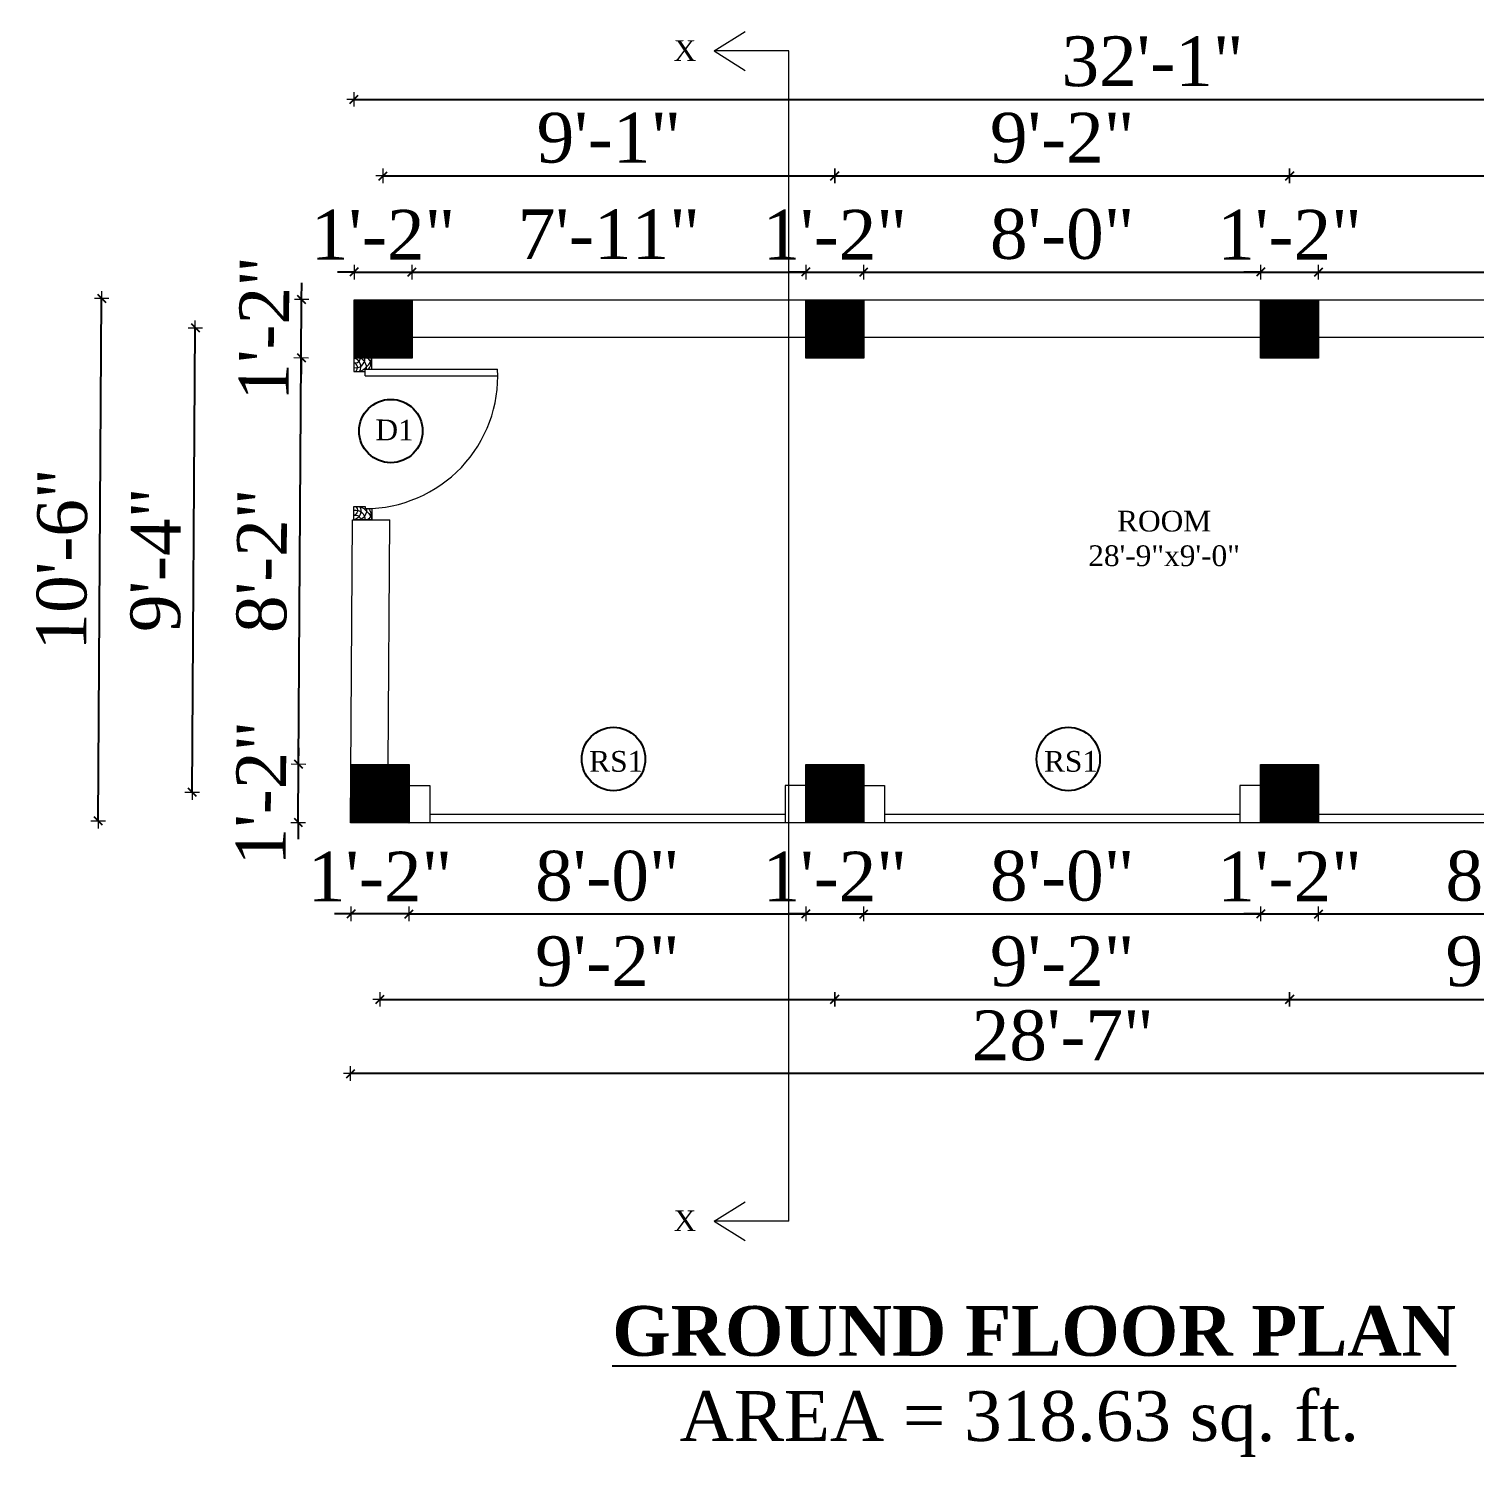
# Model space of a CAD drawing. Header units: inches. Extents: x 4069 to 291496, y -47643 to 12535.
# Drawn here: x 24234.8 to 24583.2, y 1336.8 to 1681 of the extents above; entities that cross this region are included whole.
import ezdxf

# ---------------------------------------------------------------- set-up
doc = ezdxf.new("R2010")
doc.units = ezdxf.units.IN
doc.header["$LTSCALE"] = 5
doc.header["$MEASUREMENT"] = 0
for name, color, linetype, lineweight in [('A-WALL', 7, 'Continuous', 9), ('Dimension', 7, 'Continuous', 18), ('DOOR', 62, 'Continuous', 0)]:
    doc.layers.add(name, color=color, linetype=linetype, lineweight=lineweight)
doc.layers.add('dim line', color=7, linetype='Continuous', lineweight=15, true_color=0xfab2b2)
doc.layers.add('TEXT', color=6, linetype='Continuous')
doc.layers.add('WALL', color=7, linetype='Continuous')
doc.styles.add('ordinary', font='times.ttf')
doc.dimstyles.new('Copy of 96', dxfattribs={"dimtxt": 7, "dimasz": 4, "dimexe": 0.5, "dimexo": 0.5, "dimgap": 3, "dimtad": 1, "dimdec": 1, "dimzin": 11, "dimdsep": 46, "dimlunit": 4, "dimtxsty": 'ordinary', "dimblk": 'OBLIQUE', "dimcen": 0.09, "dimse1": 1, "dimse2": 1, "dimclrt": 6, "dimazin": 0, "dimtfac": 1, "dimtdec": 1, "dimtix": 1, "dimtmove": 2, "dimatfit": 3, "dimldrblk": 'leader', "dimfxl": 0.5, "dimfxlon": 1, "dimtolj": 1, "dimtzin": 0, "dimarcsym": 0})

# ---------------------------------------------------------------- blocks, each defined once
blk = doc.blocks.new('A$C27B36B59')
at = {"layer": 'DOOR'}
for p, q in [((0, 4), (0, 0)), ((2.5, 4), (0, 4)), ((2.5, 2.5), (2.5, 4)), ((0, 0), (3, 0)), ((3, 2.5), (2.5, 2.5)), ((3, 0), (3, 2.5))]:
    blk.add_line(p, q, dxfattribs=at)
for centre, radius, start, end in [((-1.4, -0.54), 4.75, 22.1411, 72.838), ((1.34, 2.09), 1.64, 45.138, 144.8948), ((2.21, 0.3), 2.49, 83.3149, 152.658), ((0.13, 0.37), 2.05, 349.4875, 93.6805), ((1.96, -0.47), 2.01, 58.7447, 166.495), ((-0.06, 0.32), 1.13, 343.542, 86.947), ((2.08, -0.4), 1.17, 38.2816, 160.1519)]:
    blk.add_arc(centre, radius, start, end, dxfattribs=at)
blk = doc.blocks.new('D2')
at = {"layer": 'DOOR'}
for p, q in [((74473.95, 24047.59), (74473.95, 24018.09)), ((74473.95, 24047.59), (74475.45, 24047.59)), ((74475.45, 24047.59), (74475.45, 24018.13))]:
    blk.add_line(p, q, dxfattribs=at)
blk.add_arc((74473.95, 24047.59), 29.5, 180, 272.9146, dxfattribs=at)
at = {"layer": 'DOOR', "xscale": -1, "rotation": 180}
blk.add_blockref('A$C27B36B59', (74441.95, 24050.09), dxfattribs=at)
at = {"layer": 'DOOR', "rotation": 180}
blk.add_blockref('A$C27B36B59', (74477.95, 24050.09), dxfattribs=at)
blk = doc.blocks.new('oblique')
at = {"color": 0, "lineweight": -2}
blk.add_line((0.25, 0.25), (-0.25, -0.25), dxfattribs=at)
at = {"layer": 'dim line', "lineweight": 9}
for p, q in [((-0.4375, 0), (0.4375, 0)), ((0, 0.4375), (0, -0.4375))]:
    blk.add_line(p, q, dxfattribs=at)
blk = doc.blocks.new('*D265')
at = {"layer": 'A-WALL', "color": 0, "lineweight": -2, "ltscale": 50, "transparency": 16777216}
for p, q in [((24312.46, 1467.75), (24308.46, 1467.75)), ((24326.46, 1467.75), (24312.46, 1467.75)), ((24326.46, 1467.75), (24330.46, 1467.75))]:
    blk.add_line(p, q, dxfattribs=at)
at = {"layer": 'Defpoints', "color": 0, "ltscale": 50, "transparency": 16777216}
for p in [(24312.46, 1489.72, -58.17), (24326.46, 1489.72, -58.17), (24312.46, 1467.75)]:
    blk.add_point(p, dxfattribs=at)
at = {"layer": 'A-WALL', "color": 0, "lineweight": -2, "ltscale": 50, "transparency": 16777216, "xscale": 4, "yscale": 4, "zscale": 4}
blk.add_blockref('oblique', (24312.46, 1467.75), dxfattribs=at)
at = {"layer": 'A-WALL', "color": 0, "lineweight": -2, "ltscale": 50, "transparency": 16777216, "xscale": 4, "yscale": 4, "zscale": 4, "rotation": 180}
blk.add_blockref('oblique', (24326.46, 1467.75), dxfattribs=at)
at = {"layer": 'A-WALL', "color": 6, "ltscale": 50, "transparency": 16777216, "insert": (24319.46, 1476.75), "char_height": 12, "attachment_point": 5, "style": 'ordinary'}
blk.add_mtext('\\A1;1\'-2"', dxfattribs=at)
blk = doc.blocks.new('_OBLIQUE')
at = {"color": 0, "linetype": 'ByBlock'}
blk.add_line((-0.5, -0.5), (0.5, 0.5), dxfattribs=at)
blk = doc.blocks.new('leader')
at = {"layer": 'Dimension'}
for p, q in [((0, -4.328), (0, 4.328)), ((-4.424, 0), (4.424, 0))]:
    blk.add_line(p, q, dxfattribs=at)
blk = doc.blocks.new('*D266')
at = {"layer": 'A-WALL', "color": 0, "lineweight": -2, "ltscale": 5, "transparency": 16777216}
blk.add_line((24326.46, 1467.75), (24422.08, 1467.75), dxfattribs=at)
at = {"layer": 'Defpoints', "color": 0, "ltscale": 5, "transparency": 16777216}
for p in [(24326.46, 1489.72, -58.17), (24422.08, 1489.72, -58.17), (24422.08, 1467.75)]:
    blk.add_point(p, dxfattribs=at)
at = {"layer": 'A-WALL', "color": 0, "lineweight": -2, "ltscale": 5, "transparency": 16777216, "xscale": 4, "yscale": 4, "zscale": 4, "rotation": 180}
blk.add_blockref('oblique', (24326.46, 1467.75), dxfattribs=at)
at = {"layer": 'A-WALL', "color": 0, "lineweight": -2, "ltscale": 5, "transparency": 16777216, "xscale": 4, "yscale": 4, "zscale": 4}
blk.add_blockref('oblique', (24422.08, 1467.75), dxfattribs=at)
at = {"layer": 'A-WALL', "color": 6, "ltscale": 5, "transparency": 16777216, "insert": (24374.27, 1476.85), "char_height": 12, "attachment_point": 5, "style": 'ordinary'}
blk.add_mtext('\\A1;8\'-0"', dxfattribs=at)
blk = doc.blocks.new('*D267')
at = {"layer": 'A-WALL', "color": 0, "lineweight": -2, "ltscale": 5, "transparency": 16777216}
for p, q in [((24422.08, 1467.75), (24418.08, 1467.75)), ((24422.08, 1467.75), (24436.08, 1467.75)), ((24436.08, 1467.75), (24440.08, 1467.75))]:
    blk.add_line(p, q, dxfattribs=at)
at = {"layer": 'Defpoints', "color": 0, "ltscale": 5, "transparency": 16777216}
for p in [(24422.08, 1489.72, -58.17), (24436.08, 1489.72, -58.17), (24436.08, 1467.75)]:
    blk.add_point(p, dxfattribs=at)
at = {"layer": 'A-WALL', "color": 0, "lineweight": -2, "ltscale": 5, "transparency": 16777216, "xscale": 4, "yscale": 4, "zscale": 4}
blk.add_blockref('oblique', (24422.08, 1467.75), dxfattribs=at)
at = {"layer": 'A-WALL', "color": 0, "lineweight": -2, "ltscale": 5, "transparency": 16777216, "xscale": 4, "yscale": 4, "zscale": 4, "rotation": 180}
blk.add_blockref('oblique', (24436.08, 1467.75), dxfattribs=at)
at = {"layer": 'A-WALL', "color": 6, "ltscale": 5, "transparency": 16777216, "insert": (24429.08, 1476.75), "char_height": 12, "attachment_point": 5, "style": 'ordinary'}
blk.add_mtext('\\A1;1\'-2"', dxfattribs=at)
blk = doc.blocks.new('*D268')
at = {"layer": 'A-WALL', "color": 0, "lineweight": -2, "ltscale": 5, "transparency": 16777216}
blk.add_line((24436.08, 1467.75), (24531.7, 1467.75), dxfattribs=at)
at = {"layer": 'Defpoints', "color": 0, "ltscale": 5, "transparency": 16777216}
for p in [(24436.08, 1489.72, -58.17), (24531.7, 1489.72, -58.17), (24531.7, 1467.75)]:
    blk.add_point(p, dxfattribs=at)
at = {"layer": 'A-WALL', "color": 0, "lineweight": -2, "ltscale": 5, "transparency": 16777216, "xscale": 4, "yscale": 4, "zscale": 4, "rotation": 180}
blk.add_blockref('oblique', (24436.08, 1467.75), dxfattribs=at)
at = {"layer": 'A-WALL', "color": 0, "lineweight": -2, "ltscale": 5, "transparency": 16777216, "xscale": 4, "yscale": 4, "zscale": 4}
blk.add_blockref('oblique', (24531.7, 1467.75), dxfattribs=at)
at = {"layer": 'A-WALL', "color": 6, "ltscale": 5, "transparency": 16777216, "insert": (24483.89, 1476.85), "char_height": 12, "attachment_point": 5, "style": 'ordinary'}
blk.add_mtext('\\A1;8\'-0"', dxfattribs=at)
blk = doc.blocks.new('*D269')
at = {"layer": 'A-WALL', "color": 0, "lineweight": -2, "ltscale": 5, "transparency": 16777216}
for p, q in [((24531.7, 1467.75), (24527.7, 1467.75)), ((24531.7, 1467.75), (24545.7, 1467.75)), ((24545.7, 1467.75), (24549.7, 1467.75))]:
    blk.add_line(p, q, dxfattribs=at)
at = {"layer": 'Defpoints', "color": 0, "ltscale": 5, "transparency": 16777216}
for p in [(24531.7, 1489.72, -58.17), (24545.7, 1489.72, -58.17), (24545.7, 1467.75)]:
    blk.add_point(p, dxfattribs=at)
at = {"layer": 'A-WALL', "color": 0, "lineweight": -2, "ltscale": 5, "transparency": 16777216, "xscale": 4, "yscale": 4, "zscale": 4}
blk.add_blockref('oblique', (24531.7, 1467.75), dxfattribs=at)
at = {"layer": 'A-WALL', "color": 0, "lineweight": -2, "ltscale": 5, "transparency": 16777216, "xscale": 4, "yscale": 4, "zscale": 4, "rotation": 180}
blk.add_blockref('oblique', (24545.7, 1467.75), dxfattribs=at)
at = {"layer": 'A-WALL', "color": 6, "ltscale": 5, "transparency": 16777216, "insert": (24538.7, 1476.75), "char_height": 12, "attachment_point": 5, "style": 'ordinary'}
blk.add_mtext('\\A1;1\'-2"', dxfattribs=at)
blk = doc.blocks.new('*D270')
at = {"layer": 'A-WALL', "color": 0, "lineweight": -2, "ltscale": 5, "transparency": 16777216}
blk.add_line((24545.7, 1467.75), (24641.7, 1467.75), dxfattribs=at)
at = {"layer": 'Defpoints', "color": 0, "ltscale": 5, "transparency": 16777216}
for p in [(24545.7, 1489.72, -58.17), (24641.7, 1489.72), (24641.7, 1467.75)]:
    blk.add_point(p, dxfattribs=at)
at = {"layer": 'A-WALL', "color": 0, "lineweight": -2, "ltscale": 5, "transparency": 16777216, "xscale": 4, "yscale": 4, "zscale": 4, "rotation": 180}
blk.add_blockref('oblique', (24545.7, 1467.75), dxfattribs=at)
at = {"layer": 'A-WALL', "color": 0, "lineweight": -2, "ltscale": 5, "transparency": 16777216, "xscale": 4, "yscale": 4, "zscale": 4}
blk.add_blockref('oblique', (24641.7, 1467.75), dxfattribs=at)
at = {"layer": 'A-WALL', "color": 6, "ltscale": 5, "transparency": 16777216, "insert": (24593.7, 1476.85), "char_height": 12, "attachment_point": 5, "style": 'ordinary'}
blk.add_mtext('\\A1;8\'-0"', dxfattribs=at)
blk = doc.blocks.new('*D272')
at = {"layer": 'A-WALL', "color": 0, "lineweight": -2, "ltscale": 5, "transparency": 16777216}
blk.add_line((24319.46, 1447.15), (24429.08, 1447.15), dxfattribs=at)
at = {"layer": 'Defpoints', "color": 0, "ltscale": 5, "transparency": 16777216}
for p in [(24319.46, 1496.72, -58.17), (24429.08, 1496.72, -58.17), (24429.08, 1447.15)]:
    blk.add_point(p, dxfattribs=at)
at = {"layer": 'A-WALL', "color": 0, "lineweight": -2, "ltscale": 5, "transparency": 16777216, "xscale": 4, "yscale": 4, "zscale": 4, "rotation": 180}
blk.add_blockref('oblique', (24319.46, 1447.15), dxfattribs=at)
at = {"layer": 'A-WALL', "color": 0, "lineweight": -2, "ltscale": 5, "transparency": 16777216, "xscale": 4, "yscale": 4, "zscale": 4}
blk.add_blockref('oblique', (24429.08, 1447.15), dxfattribs=at)
at = {"layer": 'A-WALL', "color": 6, "ltscale": 5, "transparency": 16777216, "insert": (24374.27, 1456.27), "char_height": 12, "attachment_point": 5, "style": 'ordinary'}
blk.add_mtext('\\A1;9\'-2"', dxfattribs=at)
blk = doc.blocks.new('*D273')
at = {"layer": 'A-WALL', "color": 0, "lineweight": -2, "ltscale": 5, "transparency": 16777216}
blk.add_line((24429.08, 1447.15), (24538.7, 1447.15), dxfattribs=at)
at = {"layer": 'Defpoints', "color": 0, "ltscale": 5, "transparency": 16777216}
for p in [(24429.08, 1496.72, -58.17), (24538.7, 1496.72, -58.17), (24538.7, 1447.15)]:
    blk.add_point(p, dxfattribs=at)
at = {"layer": 'A-WALL', "color": 0, "lineweight": -2, "ltscale": 5, "transparency": 16777216, "xscale": 4, "yscale": 4, "zscale": 4, "rotation": 180}
blk.add_blockref('oblique', (24429.08, 1447.15), dxfattribs=at)
at = {"layer": 'A-WALL', "color": 0, "lineweight": -2, "ltscale": 5, "transparency": 16777216, "xscale": 4, "yscale": 4, "zscale": 4}
blk.add_blockref('oblique', (24538.7, 1447.15), dxfattribs=at)
at = {"layer": 'A-WALL', "color": 6, "ltscale": 5, "transparency": 16777216, "insert": (24483.89, 1456.27), "char_height": 12, "attachment_point": 5, "style": 'ordinary'}
blk.add_mtext('\\A1;9\'-2"', dxfattribs=at)
blk = doc.blocks.new('*D274')
at = {"layer": 'A-WALL', "color": 0, "lineweight": -2, "ltscale": 5, "transparency": 16777216}
blk.add_line((24538.7, 1447.15), (24648.7, 1447.15), dxfattribs=at)
at = {"layer": 'Defpoints', "color": 0, "ltscale": 5, "transparency": 16777216}
for p in [(24538.7, 1496.72, -58.17), (24648.7, 1496.72, -58.17), (24648.7, 1447.15)]:
    blk.add_point(p, dxfattribs=at)
at = {"layer": 'A-WALL', "color": 0, "lineweight": -2, "ltscale": 5, "transparency": 16777216, "xscale": 4, "yscale": 4, "zscale": 4, "rotation": 180}
blk.add_blockref('oblique', (24538.7, 1447.15), dxfattribs=at)
at = {"layer": 'A-WALL', "color": 0, "lineweight": -2, "ltscale": 5, "transparency": 16777216, "xscale": 4, "yscale": 4, "zscale": 4}
blk.add_blockref('oblique', (24648.7, 1447.15), dxfattribs=at)
at = {"layer": 'A-WALL', "color": 6, "ltscale": 5, "transparency": 16777216, "insert": (24593.7, 1456.27), "char_height": 12, "attachment_point": 5, "style": 'ordinary'}
blk.add_mtext('\\A1;9\'-2"', dxfattribs=at)
blk = doc.blocks.new('*D275')
at = {"layer": 'A-WALL', "color": 0, "lineweight": -2, "ltscale": 5, "transparency": 16777216}
blk.add_line((24655.7, 1429.28), (24312.37, 1429.28), dxfattribs=at)
at = {"layer": 'Defpoints', "color": 0, "ltscale": 5, "transparency": 16777216}
for p in [(24312.37, 1489.72, -58.17), (24655.7, 1489.72, -58.17), (24312.37, 1429.28)]:
    blk.add_point(p, dxfattribs=at)
at = {"layer": 'A-WALL', "color": 0, "lineweight": -2, "ltscale": 5, "transparency": 16777216, "xscale": 4, "yscale": 4, "zscale": 4, "rotation": 180}
blk.add_blockref('oblique', (24312.37, 1429.28), dxfattribs=at)
at = {"layer": 'A-WALL', "color": 0, "lineweight": -2, "ltscale": 5, "transparency": 16777216, "xscale": 4, "yscale": 4, "zscale": 4}
blk.add_blockref('oblique', (24655.7, 1429.28), dxfattribs=at)
at = {"layer": 'A-WALL', "color": 6, "ltscale": 5, "transparency": 16777216, "insert": (24484.03, 1438.4), "char_height": 12, "attachment_point": 5, "style": 'ordinary'}
blk.add_mtext('\\A1;28\'-7"', dxfattribs=at)
blk = doc.blocks.new('*D276')
at = {"layer": 'A-WALL', "color": 0, "lineweight": -2, "ltscale": 50, "transparency": 16777216}
for p, q in [((24313.19, 1622.43), (24309.19, 1622.43)), ((24313.19, 1622.43), (24327.19, 1622.43)), ((24327.19, 1622.43), (24331.19, 1622.43))]:
    blk.add_line(p, q, dxfattribs=at)
at = {"layer": 'Defpoints', "color": 0, "ltscale": 50, "transparency": 16777216}
for p in [(24327.19, 1622.43), (24313.19, 1615.72, -58.17), (24327.19, 1615.72, -58.17)]:
    blk.add_point(p, dxfattribs=at)
at = {"layer": 'A-WALL', "color": 0, "lineweight": -2, "ltscale": 50, "transparency": 16777216, "xscale": 4, "yscale": 4, "zscale": 4}
blk.add_blockref('oblique', (24313.19, 1622.43), dxfattribs=at)
at = {"layer": 'A-WALL', "color": 0, "lineweight": -2, "ltscale": 50, "transparency": 16777216, "xscale": 4, "yscale": 4, "zscale": 4, "rotation": 180}
blk.add_blockref('oblique', (24327.19, 1622.43), dxfattribs=at)
at = {"layer": 'A-WALL', "color": 6, "ltscale": 50, "transparency": 16777216, "insert": (24320.19, 1631.43), "char_height": 12, "attachment_point": 5, "style": 'ordinary'}
blk.add_mtext('\\A1;1\'-2"', dxfattribs=at)
blk = doc.blocks.new('*D277')
at = {"layer": 'A-WALL', "color": 0, "lineweight": -2, "ltscale": 5, "transparency": 16777216}
blk.add_line((24327.19, 1622.43), (24422.08, 1622.43), dxfattribs=at)
at = {"layer": 'Defpoints', "color": 0, "ltscale": 5, "transparency": 16777216}
for p in [(24422.08, 1622.43), (24327.19, 1615.72, -58.17), (24422.08, 1615.72, -58.17)]:
    blk.add_point(p, dxfattribs=at)
at = {"layer": 'A-WALL', "color": 0, "lineweight": -2, "ltscale": 5, "transparency": 16777216, "xscale": 4, "yscale": 4, "zscale": 4, "rotation": 180}
blk.add_blockref('oblique', (24327.19, 1622.43), dxfattribs=at)
at = {"layer": 'A-WALL', "color": 0, "lineweight": -2, "ltscale": 5, "transparency": 16777216, "xscale": 4, "yscale": 4, "zscale": 4}
blk.add_blockref('oblique', (24422.08, 1622.43), dxfattribs=at)
at = {"layer": 'A-WALL', "color": 6, "ltscale": 5, "transparency": 16777216, "insert": (24374.63, 1631.55), "char_height": 12, "attachment_point": 5, "style": 'ordinary'}
blk.add_mtext('\\A1;7\'-11"', dxfattribs=at)
blk = doc.blocks.new('*D278')
at = {"layer": 'A-WALL', "color": 0, "lineweight": -2, "ltscale": 5, "transparency": 16777216}
for p, q in [((24422.08, 1622.43), (24418.08, 1622.43)), ((24422.08, 1622.43), (24436.08, 1622.43)), ((24436.08, 1622.43), (24440.08, 1622.43))]:
    blk.add_line(p, q, dxfattribs=at)
at = {"layer": 'Defpoints', "color": 0, "ltscale": 5, "transparency": 16777216}
for p in [(24436.08, 1622.43), (24422.08, 1615.72, -58.17), (24436.08, 1615.72, -58.17)]:
    blk.add_point(p, dxfattribs=at)
at = {"layer": 'A-WALL', "color": 0, "lineweight": -2, "ltscale": 5, "transparency": 16777216, "xscale": 4, "yscale": 4, "zscale": 4}
blk.add_blockref('oblique', (24422.08, 1622.43), dxfattribs=at)
at = {"layer": 'A-WALL', "color": 0, "lineweight": -2, "ltscale": 5, "transparency": 16777216, "xscale": 4, "yscale": 4, "zscale": 4, "rotation": 180}
blk.add_blockref('oblique', (24436.08, 1622.43), dxfattribs=at)
at = {"layer": 'A-WALL', "color": 6, "ltscale": 5, "transparency": 16777216, "insert": (24429.08, 1631.43), "char_height": 12, "attachment_point": 5, "style": 'ordinary'}
blk.add_mtext('\\A1;1\'-2"', dxfattribs=at)
blk = doc.blocks.new('*D279')
at = {"layer": 'A-WALL', "color": 0, "lineweight": -2, "ltscale": 5, "transparency": 16777216}
blk.add_line((24436.08, 1622.43), (24531.7, 1622.43), dxfattribs=at)
at = {"layer": 'Defpoints', "color": 0, "ltscale": 5, "transparency": 16777216}
for p in [(24531.7, 1622.43), (24436.08, 1615.72, -58.17), (24531.7, 1615.72, -58.17)]:
    blk.add_point(p, dxfattribs=at)
at = {"layer": 'A-WALL', "color": 0, "lineweight": -2, "ltscale": 5, "transparency": 16777216, "xscale": 4, "yscale": 4, "zscale": 4, "rotation": 180}
blk.add_blockref('oblique', (24436.08, 1622.43), dxfattribs=at)
at = {"layer": 'A-WALL', "color": 0, "lineweight": -2, "ltscale": 5, "transparency": 16777216, "xscale": 4, "yscale": 4, "zscale": 4}
blk.add_blockref('oblique', (24531.7, 1622.43), dxfattribs=at)
at = {"layer": 'A-WALL', "color": 6, "ltscale": 5, "transparency": 16777216, "insert": (24483.89, 1631.53), "char_height": 12, "attachment_point": 5, "style": 'ordinary'}
blk.add_mtext('\\A1;8\'-0"', dxfattribs=at)
blk = doc.blocks.new('*D280')
at = {"layer": 'A-WALL', "color": 0, "lineweight": -2, "ltscale": 5, "transparency": 16777216}
for p, q in [((24531.7, 1622.43), (24527.7, 1622.43)), ((24531.7, 1622.43), (24545.7, 1622.43)), ((24545.7, 1622.43), (24549.7, 1622.43))]:
    blk.add_line(p, q, dxfattribs=at)
at = {"layer": 'Defpoints', "color": 0, "ltscale": 5, "transparency": 16777216}
for p in [(24545.7, 1622.43), (24531.7, 1615.72, -58.17), (24545.7, 1615.72, -58.17)]:
    blk.add_point(p, dxfattribs=at)
at = {"layer": 'A-WALL', "color": 0, "lineweight": -2, "ltscale": 5, "transparency": 16777216, "xscale": 4, "yscale": 4, "zscale": 4}
blk.add_blockref('oblique', (24531.7, 1622.43), dxfattribs=at)
at = {"layer": 'A-WALL', "color": 0, "lineweight": -2, "ltscale": 5, "transparency": 16777216, "xscale": 4, "yscale": 4, "zscale": 4, "rotation": 180}
blk.add_blockref('oblique', (24545.7, 1622.43), dxfattribs=at)
at = {"layer": 'A-WALL', "color": 6, "ltscale": 5, "transparency": 16777216, "insert": (24538.7, 1631.43), "char_height": 12, "attachment_point": 5, "style": 'ordinary'}
blk.add_mtext('\\A1;1\'-2"', dxfattribs=at)
blk = doc.blocks.new('*D281')
at = {"layer": 'A-WALL', "color": 0, "lineweight": -2, "ltscale": 5, "transparency": 16777216}
blk.add_line((24545.7, 1622.43), (24684.15, 1622.43), dxfattribs=at)
at = {"layer": 'Defpoints', "color": 0, "ltscale": 5, "transparency": 16777216}
for p in [(24684.15, 1622.43), (24545.7, 1615.72, -58.17), (24684.15, 1615.72, -58.17)]:
    blk.add_point(p, dxfattribs=at)
at = {"layer": 'A-WALL', "color": 0, "lineweight": -2, "ltscale": 5, "transparency": 16777216, "xscale": 4, "yscale": 4, "zscale": 4, "rotation": 180}
blk.add_blockref('oblique', (24545.7, 1622.43), dxfattribs=at)
at = {"layer": 'A-WALL', "color": 0, "lineweight": -2, "ltscale": 5, "transparency": 16777216, "xscale": 4, "yscale": 4, "zscale": 4}
blk.add_blockref('oblique', (24684.15, 1622.43), dxfattribs=at)
at = {"layer": 'A-WALL', "color": 6, "ltscale": 5, "transparency": 16777216, "insert": (24614.93, 1631.53), "char_height": 12, "attachment_point": 5, "style": 'ordinary'}
blk.add_mtext('\\A1;11\'-6"', dxfattribs=at)
blk = doc.blocks.new('*D283')
at = {"layer": 'A-WALL', "color": 0, "lineweight": -2, "ltscale": 5, "transparency": 16777216}
blk.add_line((24320.19, 1645.62), (24429.08, 1645.62), dxfattribs=at)
at = {"layer": 'Defpoints', "color": 0, "ltscale": 5, "transparency": 16777216}
for p in [(24429.08, 1645.62), (24320.19, 1608.72, -58.17), (24429.08, 1608.72, -58.17)]:
    blk.add_point(p, dxfattribs=at)
at = {"layer": 'A-WALL', "color": 0, "lineweight": -2, "ltscale": 5, "transparency": 16777216, "xscale": 4, "yscale": 4, "zscale": 4, "rotation": 180}
blk.add_blockref('oblique', (24320.19, 1645.62), dxfattribs=at)
at = {"layer": 'A-WALL', "color": 0, "lineweight": -2, "ltscale": 5, "transparency": 16777216, "xscale": 4, "yscale": 4, "zscale": 4}
blk.add_blockref('oblique', (24429.08, 1645.62), dxfattribs=at)
at = {"layer": 'A-WALL', "color": 6, "ltscale": 5, "transparency": 16777216, "insert": (24374.63, 1654.74), "char_height": 12, "attachment_point": 5, "style": 'ordinary'}
blk.add_mtext('\\A1;9\'-1"', dxfattribs=at)
blk = doc.blocks.new('*D284')
at = {"layer": 'A-WALL', "color": 0, "lineweight": -2, "ltscale": 5, "transparency": 16777216}
blk.add_line((24429.08, 1645.62), (24538.7, 1645.62), dxfattribs=at)
at = {"layer": 'Defpoints', "color": 0, "ltscale": 5, "transparency": 16777216}
for p in [(24538.7, 1645.62), (24429.08, 1608.72, -58.17), (24538.7, 1608.72, -58.17)]:
    blk.add_point(p, dxfattribs=at)
at = {"layer": 'A-WALL', "color": 0, "lineweight": -2, "ltscale": 5, "transparency": 16777216, "xscale": 4, "yscale": 4, "zscale": 4, "rotation": 180}
blk.add_blockref('oblique', (24429.08, 1645.62), dxfattribs=at)
at = {"layer": 'A-WALL', "color": 0, "lineweight": -2, "ltscale": 5, "transparency": 16777216, "xscale": 4, "yscale": 4, "zscale": 4}
blk.add_blockref('oblique', (24538.7, 1645.62), dxfattribs=at)
at = {"layer": 'A-WALL', "color": 6, "ltscale": 5, "transparency": 16777216, "insert": (24483.89, 1654.74), "char_height": 12, "attachment_point": 5, "style": 'ordinary'}
blk.add_mtext('\\A1;9\'-2"', dxfattribs=at)
blk = doc.blocks.new('*D285')
at = {"layer": 'A-WALL', "color": 0, "lineweight": -2, "ltscale": 5, "transparency": 16777216}
blk.add_line((24538.7, 1645.62), (24691.15, 1645.62), dxfattribs=at)
at = {"layer": 'Defpoints', "color": 0, "ltscale": 5, "transparency": 16777216}
for p in [(24691.15, 1645.62), (24538.7, 1608.72, -58.17), (24691.15, 1608.72, -58.17)]:
    blk.add_point(p, dxfattribs=at)
at = {"layer": 'A-WALL', "color": 0, "lineweight": -2, "ltscale": 5, "transparency": 16777216, "xscale": 4, "yscale": 4, "zscale": 4, "rotation": 180}
blk.add_blockref('oblique', (24538.7, 1645.62), dxfattribs=at)
at = {"layer": 'A-WALL', "color": 0, "lineweight": -2, "ltscale": 5, "transparency": 16777216, "xscale": 4, "yscale": 4, "zscale": 4}
blk.add_blockref('oblique', (24691.15, 1645.62), dxfattribs=at)
at = {"layer": 'A-WALL', "color": 6, "ltscale": 5, "transparency": 16777216, "insert": (24614.93, 1654.73), "char_height": 12, "attachment_point": 5, "style": 'ordinary'}
blk.add_mtext('\\A1;12\'-8"', dxfattribs=at)
blk = doc.blocks.new('*D286')
at = {"layer": 'A-WALL', "color": 0, "lineweight": -2, "ltscale": 5, "transparency": 16777216}
blk.add_line((24313.19, 1664.06), (24698.15, 1664.06), dxfattribs=at)
at = {"layer": 'Defpoints', "color": 0, "ltscale": 5, "transparency": 16777216}
for p in [(24698.15, 1664.06), (24313.19, 1615.72, -58.17), (24698.15, 1615.72, -58.17)]:
    blk.add_point(p, dxfattribs=at)
at = {"layer": 'A-WALL', "color": 0, "lineweight": -2, "ltscale": 5, "transparency": 16777216, "xscale": 4, "yscale": 4, "zscale": 4, "rotation": 180}
blk.add_blockref('oblique', (24313.19, 1664.06), dxfattribs=at)
at = {"layer": 'A-WALL', "color": 0, "lineweight": -2, "ltscale": 5, "transparency": 16777216, "xscale": 4, "yscale": 4, "zscale": 4}
blk.add_blockref('oblique', (24698.15, 1664.06), dxfattribs=at)
at = {"layer": 'A-WALL', "color": 6, "ltscale": 5, "transparency": 16777216, "insert": (24505.67, 1673.16), "char_height": 12, "attachment_point": 5, "style": 'ordinary'}
blk.add_mtext('\\A1;32\'-1"', dxfattribs=at)
blk = doc.blocks.new('*D287')
at = {"layer": 'A-WALL', "color": 0, "lineweight": -2, "ltscale": 50, "transparency": 16777216}
for p, q in [((24299.83, 1503.8), (24299.86, 1507.8)), ((24299.74, 1489.8), (24299.83, 1503.8)), ((24299.74, 1489.8), (24299.71, 1485.8))]:
    blk.add_line(p, q, dxfattribs=at)
at = {"layer": 'Defpoints', "color": 0, "ltscale": 50, "transparency": 16777216}
for p in [(24299.83, 1503.8), (24312.46, 1503.72, -58.17), (24312.37, 1489.72, -58.17)]:
    blk.add_point(p, dxfattribs=at)
at = {"layer": 'A-WALL', "color": 0, "lineweight": -2, "ltscale": 50, "transparency": 16777216, "xscale": 4, "yscale": 4, "zscale": 4}
for p, rotation in [((24299.83, 1503.8), 269.6259071472328), ((24299.74, 1489.8), 89.6259071472328)]:
    blk.add_blockref('oblique', p, dxfattribs=dict(at, rotation=rotation))
at = {"layer": 'A-WALL', "color": 6, "ltscale": 50, "transparency": 16777216, "insert": (24290.79, 1496.86), "char_height": 12, "attachment_point": 5, "rotation": 89.6259, "style": 'ordinary'}
blk.add_mtext('\\A1;1\'-2"', dxfattribs=at)
blk = doc.blocks.new('*D288')
at = {"layer": 'A-WALL', "color": 0, "lineweight": -2, "ltscale": 5, "transparency": 16777216}
blk.add_line((24299.83, 1503.8), (24300.47, 1601.8), dxfattribs=at)
at = {"layer": 'Defpoints', "color": 0, "ltscale": 5, "transparency": 16777216}
for p in [(24300.47, 1601.8), (24313.19, 1601.72, -58.17), (24312.46, 1503.72, -58.17)]:
    blk.add_point(p, dxfattribs=at)
at = {"layer": 'A-WALL', "color": 0, "lineweight": -2, "ltscale": 5, "transparency": 16777216, "xscale": 4, "yscale": 4, "zscale": 4}
for p, rotation in [((24300.47, 1601.8), 89.62590714723281), ((24299.83, 1503.8), 269.6259071472328)]:
    blk.add_blockref('oblique', p, dxfattribs=dict(at, rotation=rotation))
at = {"layer": 'A-WALL', "color": 6, "ltscale": 5, "transparency": 16777216, "insert": (24291.05, 1552.86), "char_height": 12, "attachment_point": 5, "rotation": 89.6259, "style": 'ordinary'}
blk.add_mtext('\\A1;8\'-2"', dxfattribs=at)
blk = doc.blocks.new('*D289')
at = {"layer": 'A-WALL', "color": 0, "lineweight": -2, "ltscale": 5, "transparency": 16777216}
for p, q in [((24300.56, 1615.8), (24300.59, 1619.8)), ((24300.47, 1601.8), (24300.56, 1615.8)), ((24300.47, 1601.8), (24300.45, 1597.8))]:
    blk.add_line(p, q, dxfattribs=at)
at = {"layer": 'Defpoints', "color": 0, "ltscale": 5, "transparency": 16777216}
for p in [(24300.56, 1615.8), (24313.19, 1615.72, -58.17), (24313.19, 1601.72, -58.17)]:
    blk.add_point(p, dxfattribs=at)
at = {"layer": 'A-WALL', "color": 0, "lineweight": -2, "ltscale": 5, "transparency": 16777216, "xscale": 4, "yscale": 4, "zscale": 4}
for p, rotation in [((24300.56, 1615.8), 269.6259071472328), ((24300.47, 1601.8), 89.6259071472328)]:
    blk.add_blockref('oblique', p, dxfattribs=dict(at, rotation=rotation))
at = {"layer": 'A-WALL', "color": 6, "ltscale": 5, "transparency": 16777216, "insert": (24291.52, 1608.86), "char_height": 12, "attachment_point": 5, "rotation": 89.6259, "style": 'ordinary'}
blk.add_mtext('\\A1;1\'-2"', dxfattribs=at)
blk = doc.blocks.new('*D290')
at = {"layer": 'A-WALL', "color": 0, "lineweight": -2, "ltscale": 5, "transparency": 16777216}
blk.add_line((24274.2, 1497.02), (24274.93, 1609.02), dxfattribs=at)
at = {"layer": 'Defpoints', "color": 0, "ltscale": 5, "transparency": 16777216}
for p in [(24274.93, 1609.02), (24320.19, 1608.72, -58.17), (24319.46, 1496.72, -58.17)]:
    blk.add_point(p, dxfattribs=at)
at = {"layer": 'A-WALL', "color": 0, "lineweight": -2, "ltscale": 5, "transparency": 16777216, "xscale": 4, "yscale": 4, "zscale": 4}
for p, rotation in [((24274.93, 1609.02), 89.62590714723281), ((24274.2, 1497.02), 269.6259071472328)]:
    blk.add_blockref('oblique', p, dxfattribs=dict(at, rotation=rotation))
at = {"layer": 'A-WALL', "color": 6, "ltscale": 5, "transparency": 16777216, "insert": (24265.45, 1553.08), "char_height": 12, "attachment_point": 5, "rotation": 89.6259, "style": 'ordinary'}
blk.add_mtext('\\A1;9\'-4"', dxfattribs=at)
blk = doc.blocks.new('*D291')
at = {"layer": 'A-WALL', "color": 0, "lineweight": -2, "ltscale": 5, "transparency": 16777216}
blk.add_line((24251.54, 1490.12), (24252.36, 1616.12), dxfattribs=at)
at = {"layer": 'Defpoints', "color": 0, "ltscale": 5, "transparency": 16777216}
for p in [(24252.36, 1616.12), (24313.19, 1615.72, -58.17), (24312.37, 1489.72, -58.17)]:
    blk.add_point(p, dxfattribs=at)
at = {"layer": 'A-WALL', "color": 0, "lineweight": -2, "ltscale": 5, "transparency": 16777216, "xscale": 4, "yscale": 4, "zscale": 4}
for p, rotation in [((24252.36, 1616.12), 89.62590714723261), ((24251.54, 1490.12), 269.6259071472326)]:
    blk.add_blockref('oblique', p, dxfattribs=dict(at, rotation=rotation))
at = {"layer": 'A-WALL', "color": 6, "ltscale": 5, "transparency": 16777216, "insert": (24242.85, 1553.18), "char_height": 12, "attachment_point": 5, "rotation": 89.6259, "style": 'ordinary'}
blk.add_mtext('\\A1;10\'-6"', dxfattribs=at)

msp = doc.modelspace()

# ---------------------------------------------------------------- hatches: boundary and pattern name
at = {"layer": 'A-WALL', "ltscale": 5}
h = msp.add_hatch(dxfattribs=at)
h.set_pattern_fill('ANSI31', color=256)
h.paths.add_polyline_path([(24327.18818, 1615.72114), (24313.18818, 1615.72114), (24313.18818, 1601.72114), (24317.52151, 1601.72114), (24327.18818, 1601.72114)])
h = msp.add_hatch(dxfattribs=at)
h.set_pattern_fill('ANSI31', color=256)
h.paths.add_polyline_path([(24436.07802, 1615.72114), (24422.07802, 1615.72114), (24422.07802, 1601.72114), (24436.07802, 1601.72114)])
h = msp.add_hatch(dxfattribs=at)
h.set_pattern_fill('ANSI31', color=256)
h.paths.add_polyline_path([(24545.69913, 1615.72114), (24531.69913, 1615.72114), (24531.69913, 1601.72114), (24545.69913, 1601.72114)])
h = msp.add_hatch(dxfattribs=at)
h.set_pattern_fill('ANSI31', color=256)
h.paths.add_polyline_path([(24326.4569, 1503.72114), (24312.4569, 1503.72114), (24312.4569, 1489.72114), (24326.4569, 1489.72114)])
h = msp.add_hatch(dxfattribs=at)
h.set_pattern_fill('ANSI31', color=256)
h.paths.add_polyline_path([(24436.07802, 1503.72114), (24422.07802, 1503.72114), (24422.07802, 1489.72114), (24436.07802, 1489.72114)])
h = msp.add_hatch(dxfattribs=at)
h.set_pattern_fill('ANSI31', color=256)
h.paths.add_polyline_path([(24545.69913, 1503.72114), (24531.69913, 1503.72114), (24531.69913, 1489.72114), (24545.69913, 1489.72114)])

# ---------------------------------------------------------------- linework, layer by layer
for p, q in [((24400.02278, 1675.72114), (24407.45193, 1680.40035)), ((24418.02278, 1675.72114), (24400.02278, 1675.72114)), ((24400.02278, 1675.72114), (24407.45193, 1671.04193)), ((24418.02278, 1393.72114), (24418.02278, 1675.72114)), ((24327.18818, 1606.72114), (24422.07802, 1606.72114)), ((24436.07802, 1606.72114), (24531.69913, 1606.72114)), ((24545.69913, 1606.72114), (24684.15276, 1606.72114)), ((24312.84213, 1562.72127), (24321.84232, 1562.72127)), ((24321.4571, 1503.72114), (24321.84232, 1562.72127)), ((24326.4569, 1498.72114), (24331.4569, 1498.72114)), ((24331.4569, 1498.72114), (24331.4569, 1489.72114)), ((24417.07802, 1498.72114), (24417.07802, 1489.72114)), ((24422.07802, 1498.72114), (24417.07802, 1498.72114)), ((24436.07802, 1498.72114), (24441.07802, 1498.72114)), ((24441.07802, 1498.72114), (24441.07802, 1489.72114)), ((24526.69913, 1498.72114), (24526.69913, 1489.72114)), ((24531.69913, 1498.72114), (24526.69913, 1498.72114)), ((24417.07802, 1491.72114), (24331.4569, 1491.72114)), ((24526.69913, 1491.72114), (24441.07802, 1491.72114)), ((24641.69913, 1491.72114), (24545.69913, 1491.72114)), ((24400.02278, 1393.72114), (24407.45193, 1398.40035)), ((24418.02278, 1393.72114), (24400.02278, 1393.72114)), ((24400.02278, 1393.72114), (24407.45193, 1389.04193))]:
    msp.add_line(p, q, dxfattribs=at)
at = {"layer": 'A-WALL', "ltscale": 5, "elevation": -58.16904}
msp.add_lwpolyline([(24313.18818, 1615.72114), (24313.18818, 1615.72114), (24698.15276, 1615.72114), (24698.15276, 1601.72114), (24655.69913, 1503.72114), (24655.69913, 1489.72114), (24312.36549, 1489.72114), (24312.84213, 1562.72127)], dxfattribs=at)
for points in [[(24313.18818, 1615.72114), (24327.18818, 1615.72114), (24327.18818, 1601.72114), (24313.18818, 1601.72114)], [(24422.07802, 1615.72114), (24436.07802, 1615.72114), (24436.07802, 1601.72114), (24422.07802, 1601.72114)], [(24531.69913, 1615.72114), (24545.69913, 1615.72114), (24545.69913, 1601.72114), (24531.69913, 1601.72114)], [(24312.4569, 1503.72114), (24326.4569, 1503.72114), (24326.4569, 1489.72114), (24312.4569, 1489.72114)], [(24422.07802, 1503.72114), (24436.07802, 1503.72114), (24436.07802, 1489.72114), (24422.07802, 1489.72114)], [(24531.69913, 1503.72114), (24545.69913, 1503.72114), (24545.69913, 1489.72114), (24531.69913, 1489.72114)]]:
    msp.add_lwpolyline(points, close=True, dxfattribs=at)
at = {"layer": 'TEXT'}
for centre in [(24322.07194, 1584.11797, -58.16904), (24375.73622, 1505.07659, -58.16904), (24485.35733, 1505.07659, -58.16904)]:
    msp.add_circle(centre, 7.64038, dxfattribs=at)

# ---------------------------------------------------------------- block references
at = {"layer": 'WALL', "color": 2, "linetype": 'ByBlock', "xscale": 1.083333333326322, "yscale": 1.083333333326322, "zscale": 1.083333333326322, "rotation": 89.99999999998198}
msp.add_blockref('D2', (50367.45009, -79082.72602, -58.16904), dxfattribs=at)

# ---------------------------------------------------------------- texts
at = {"layer": 'TEXT', "style": 'ordinary'}
for p in [(24390.24108, 1673.30629, -58.16904), (24390.24108, 1391.30629, -58.16904)]:
    msp.add_text('X', height=5, dxfattribs=at).set_placement(p)
for s, rotation, p in [('D1', 359.5142373, (24318.34569, 1581.91672, -58.16904)), ('RS1', 0.0003881, (24369.89263, 1502.01247, -58.16904)), ('RS1', 0.0003881, (24479.51375, 1502.01247, -58.16904))]:
    msp.add_text(s, height=5, rotation=rotation, dxfattribs=at).set_placement(p)
at = {"layer": 'TEXT', "insert": (24508.45603, 1551.50119), "char_height": 5, "attachment_point": 8, "rotation": 359.9996119, "style": 'ordinary'}
msp.add_mtext_dynamic_manual_height_columns('ROOM\\P28\'-9"x9\'-0"', width=101.5687276, gutter_width=1720.71691, heights=[0], dxfattribs=at)
at = {"layer": 'TEXT', "char_height": 12, "width": 219.8150831, "attachment_point": 8, "rotation": 359.9996119, "style": 'ordinary'}
for s, insert in [('{\\fTimes New Roman|b1|i0|c0|p18;\\LGROUND FLOOR PLAN}', (24477.11849, 1361.08436)), ('AREA = 318.63 sq. ft.', (24473.53373, 1336.8436))]:
    msp.add_mtext(s, dxfattribs=dict(at, insert=insert))

# ---------------------------------------------------------------- dimensions: what is measured, and where the dimension line sits
at = {"layer": 'A-WALL', "ltscale": 5}
for base, p1, p2, picture, middle in [((24698.15276, 1664.05625), (24313.18818, 1615.72114, -58.16904), (24698.15276, 1615.72114, -58.16904), '*D286', (24505.67047, 1673.16007)), ((24429.07802, 1645.62344), (24320.18818, 1608.72114, -58.16904), (24429.07802, 1608.72114, -58.16904), '*D283', (24374.6331, 1654.74457)), ((24538.69913, 1645.62344), (24429.07802, 1608.72114, -58.16904), (24538.69913, 1608.72114, -58.16904), '*D284', (24483.88857, 1654.74457)), ((24691.15276, 1645.62344), (24538.69913, 1608.72114, -58.16904), (24691.15276, 1608.72114, -58.16904), '*D285', (24614.92595, 1654.72727)), ((24422.07802, 1622.43026), (24327.18818, 1615.72114, -58.16904), (24422.07802, 1615.72114, -58.16904), '*D277', (24374.6331, 1631.55139)), ((24436.07802, 1622.43026), (24422.07802, 1615.72114, -58.16904), (24436.07802, 1615.72114, -58.16904), '*D278', (24429.07802, 1631.43026)), ((24531.69913, 1622.43026), (24436.07802, 1615.72114, -58.16904), (24531.69913, 1615.72114, -58.16904), '*D279', (24483.88857, 1631.53408)), ((24545.69913, 1622.43026), (24531.69913, 1615.72114, -58.16904), (24545.69913, 1615.72114, -58.16904), '*D280', (24538.69913, 1631.43026)), ((24684.15276, 1622.43026), (24545.69913, 1615.72114, -58.16904), (24684.15276, 1615.72114, -58.16904), '*D281', (24614.92595, 1631.53408)), ((24429.07802, 1447.14551), (24319.4569, 1496.72114, -58.16904), (24429.07802, 1496.72114, -58.16904), '*D272', (24374.26746, 1456.26664)), ((24538.69913, 1447.14551), (24429.07802, 1496.72114, -58.16904), (24538.69913, 1496.72114, -58.16904), '*D273', (24483.88857, 1456.26664)), ((24648.69913, 1447.14551), (24538.69913, 1496.72114, -58.16904), (24648.69913, 1496.72114, -58.16904), '*D274', (24593.69913, 1456.26664)), ((24312.36549, 1429.28018), (24655.69913, 1489.72114, -58.16904), (24312.36549, 1489.72114, -58.16904), '*D275', (24484.03231, 1438.4013)), ((24422.07802, 1467.7503), (24326.4569, 1489.72114, -58.16904), (24422.07802, 1489.72114, -58.16904), '*D266', (24374.26746, 1476.85412)), ((24436.07802, 1467.7503), (24422.07802, 1489.72114, -58.16904), (24436.07802, 1489.72114, -58.16904), '*D267', (24429.07802, 1476.7503)), ((24531.69913, 1467.7503), (24436.07802, 1489.72114, -58.16904), (24531.69913, 1489.72114, -58.16904), '*D268', (24483.88857, 1476.85412)), ((24545.69913, 1467.7503), (24531.69913, 1489.72114, -58.16904), (24545.69913, 1489.72114, -58.16904), '*D269', (24538.69913, 1476.7503)), ((24641.69913, 1467.7503), (24545.69913, 1489.72114, -58.16904), (24641.69913, 1489.72114), '*D270', (24593.69913, 1476.85412))]:
    dim = msp.add_linear_dim(base=base, p1=p1, p2=p2, dimstyle='Copy of 96', override={"dimtxt": 12, "dimdec": 0, "dimblk": 'oblique', "dimtdec": 0, "dimarcsym": 1}, dxfattribs=at)
    dim.commit()
    dim.dimension.update_dxf_attribs({"geometry": picture, "text_midpoint": middle})
at = {"layer": 'A-WALL', "ltscale": 50}
for base, p1, p2, picture, middle in [((24327.18818, 1622.43026), (24313.18818, 1615.72114, -58.16904), (24327.18818, 1615.72114, -58.16904), '*D276', (24320.18818, 1631.43026)), ((24312.4569, 1467.7503), (24326.4569, 1489.72114, -58.16904), (24312.4569, 1489.72114, -58.16904), '*D265', (24319.4569, 1476.7503))]:
    dim = msp.add_linear_dim(base=base, p1=p1, p2=p2, dimstyle='Copy of 96', override={"dimtxt": 12, "dimdec": 0, "dimblk": 'oblique', "dimtdec": 0, "dimarcsym": 1}, dxfattribs=at)
    dim.commit()
    dim.dimension.update_dxf_attribs({"geometry": picture, "text_midpoint": middle})
at = {"layer": 'A-WALL', "ltscale": 5}
for base, p1, p2, picture, middle in [((24300.56256, 1615.80358), (24313.18818, 1601.72114, -58.16904), (24313.18818, 1615.72114, -58.16904), '*D289', (24291.51705, 1608.86264)), ((24252.36371, 1616.11828), (24312.36549, 1489.72114, -58.16904), (24313.18818, 1615.72114, -58.16904), '*D291', (24242.84874, 1553.17772)), ((24274.93311, 1609.01662), (24319.4569, 1496.72114, -58.16904), (24320.18818, 1608.72114, -58.16904), '*D290', (24265.44654, 1553.07618)), ((24300.47116, 1601.80418), (24312.4569, 1503.72114, -58.16904), (24313.18818, 1601.72114, -58.16904), '*D288', (24291.0476, 1552.86332))]:
    dim = msp.add_linear_dim(base=base, p1=p1, p2=p2, angle=269.6259071, dimstyle='Copy of 96', override={"dimtxt": 12, "dimdec": 0, "dimblk": 'oblique', "dimtdec": 0, "dimarcsym": 1}, dxfattribs=at)
    dim.commit()
    dim.dimension.update_dxf_attribs({"geometry": picture, "text_midpoint": middle})
at = {"layer": 'A-WALL', "ltscale": 50}
dim = msp.add_aligned_dim(p1=(24312.36549, 1489.72114, -58.16904), p2=(24312.4569, 1503.72114, -58.16904), distance=12.62589, dimstyle='Copy of 96', override={"dimtxt": 12, "dimdec": 0, "dimblk": 'oblique', "dimtdec": 0, "dimarcsym": 1}, dxfattribs=at)
dim.commit()
dim.dimension.update_dxf_attribs({"geometry": '*D287', "text_midpoint": (24290.78577, 1496.86234)})

doc.saveas('drawing.dxf')
